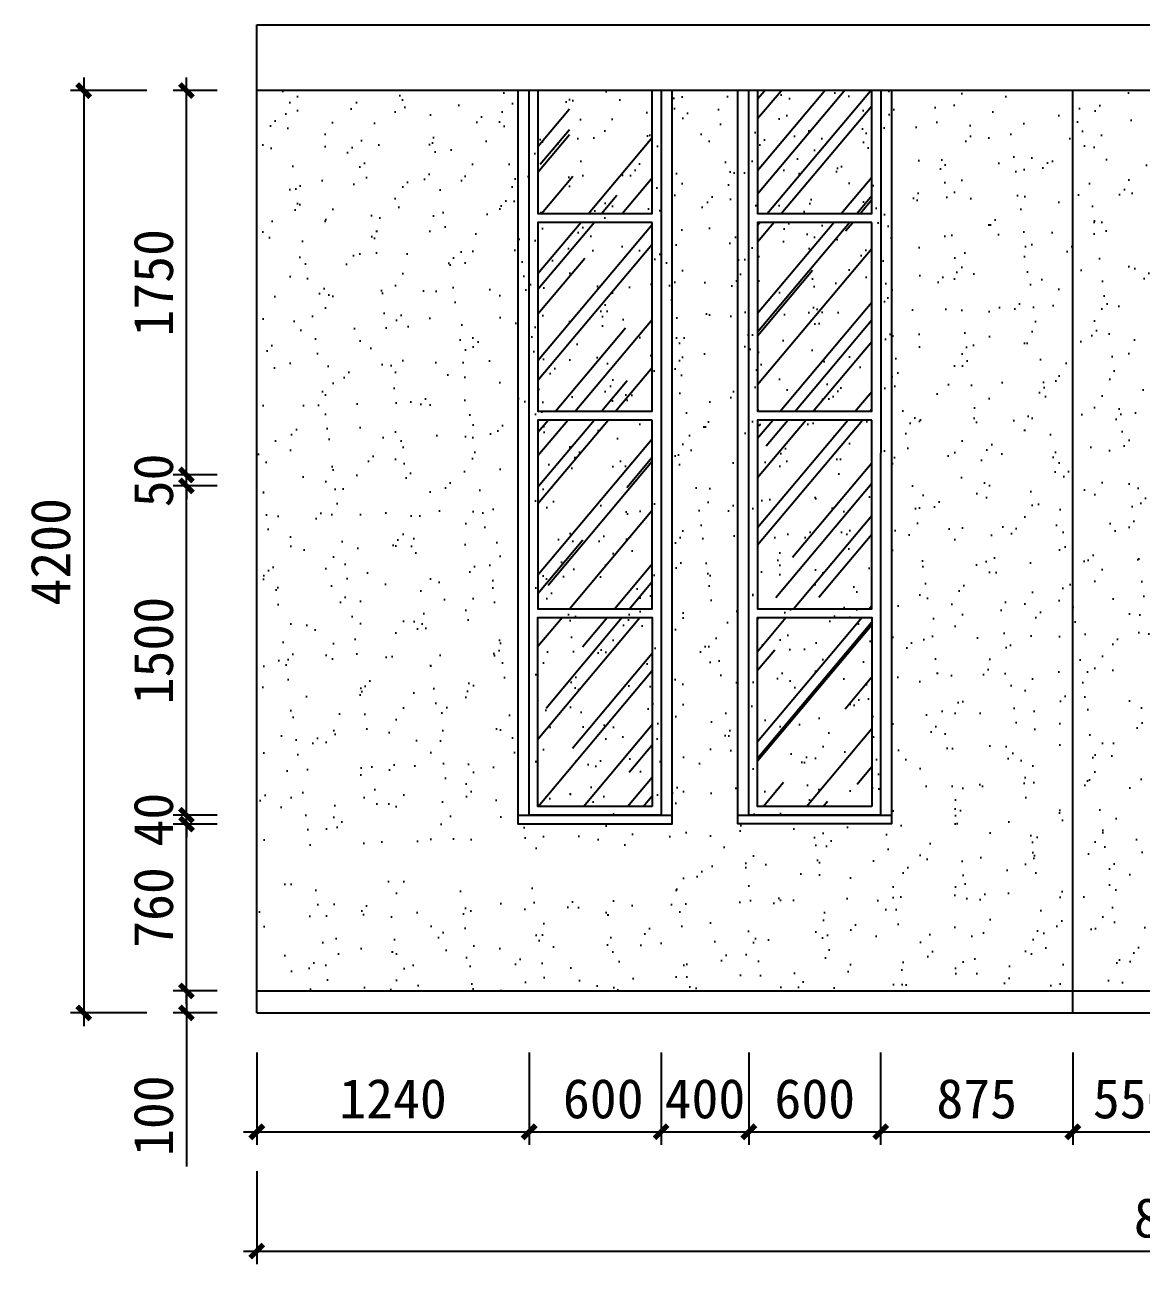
# Model space of a CAD drawing. Header units: millimetres. Extents: x -150677 to 588340, y -254013 to 149700.
# Drawn here: x 446182 to 451264, y -30898 to -25254 of the extents above; entities that cross this region are included whole.
import ezdxf

# ---------------------------------------------------------------- set-up
doc = ezdxf.new("R2010")
doc.units = ezdxf.units.MM
doc.header["$LTSCALE"] = 10
doc.header["$MEASUREMENT"] = 0
for name, color, linetype in [('1-Ba原始建筑墙体', 2, 'Continuous'), ('2-Ba顶面轮廓', 4, 'Continuous'), ('9-ELd细', 8, 'Continuous'), ('HAT【填充】', 8, 'Continuous')]:
    doc.layers.add(name, color=color, linetype=linetype)
doc.styles.get("Standard").update_dxf_attribs({"font": ''})
doc.styles.get('Standard').set_extended_font_data('SimSun')
doc.dimstyles.new('DIMN60', dxfattribs={"dimscale": 0.6, "dimtxt": 300, "dimasz": 100, "dimexe": 100, "dimexo": 300, "dimgap": 100, "dimtad": 1, "dimdec": 0, "dimtxsty": 'Standard', "dimblk": 'ARCHTICK', "dimcen": 2.5, "dimdle": 100, "dimclrd": 8, "dimclre": 8, "dimclrt": 96, "dimadec": 0, "dimazin": 0, "dimtfac": 1, "dimtdec": 0, "dimtmove": 0, "dimatfit": 3, "dimldrblk": 'DOT', "dimfxl": 100, "dimarcsym": 0})

# ---------------------------------------------------------------- blocks, each defined once
blk = doc.blocks.new('_ArchTick')
at = {"color": 0, "linetype": 'ByBlock', "const_width": 0.4}
blk.add_lwpolyline([(-0.5, -0.5), (0.5, 0.5)], dxfattribs=at)
blk = doc.blocks.new('*D1556')
at = {"layer": '2-Ba顶面轮廓', "color": 8, "lineweight": -2, "transparency": 16777216}
for p, q in [((447237.9981124465, -29933.4999999901), (447237.9936925623, -30354.98699679272)), ((448477.9981124466, -29933.51300313455), (448477.9936925625, -30354.99999993718)), ((447177.9943217501, -30294.98636761161), (448537.9943217436, -30295.00062912488))]:
    blk.add_line(p, q, dxfattribs=at)
at = {"layer": 'Defpoints', "color": 0, "transparency": 16777216}
for p in [(447237.9999999997, -29753.49999999999), (448477.9999999999, -29753.51300314445), (448477.9943217469, -30294.99999994048)]:
    blk.add_point(p, dxfattribs=at)
at = {"layer": '2-Ba顶面轮廓', "color": 8, "lineweight": -2, "transparency": 16777216, "xscale": 60, "yscale": 60, "zscale": 60}
for p, rotation in [((447237.9943217468, -30294.98699679602), 179.9993991731473), ((448477.9943217469, -30294.99999994048), 359.9993991731473)]:
    blk.add_blockref('_ArchTick', p, dxfattribs=dict(at, rotation=rotation))
at = {"layer": '2-Ba顶面轮廓', "color": 96, "transparency": 16777216, "insert": (447857.9958947079, -30144.99349837649), "char_height": 180, "attachment_point": 5, "rotation": 359.9993991731473}
blk.add_mtext('1240', dxfattribs=at)
blk = doc.blocks.new('_DOT')
at = {"color": 0, "linetype": 'ByBlock'}
blk.add_line((-0.3499999999999943, 0), (-1, 0), dxfattribs=at)
at = {"color": 0, "linetype": 'ByBlock', "const_width": 0.35}
blk.add_lwpolyline([(-0.1749999999999972, 0, 1), (0.1749999999999972, 0, 1)], format="xyb", close=True, dxfattribs=at)
blk = doc.blocks.new('*D1557')
at = {"layer": '2-Ba顶面轮廓', "color": 8, "lineweight": -2, "transparency": 16777216}
for p, q in [((448477.9981124466, -29933.51300313455), (448477.9936925625, -30354.99999993716)), ((449077.9981124468, -29933.51929497864), (449077.9936925627, -30355.00629178125)), ((448417.9943217502, -30294.99937075605), (449137.9943217438, -30295.00692096896))]:
    blk.add_line(p, q, dxfattribs=at)
at = {"layer": 'Defpoints', "color": 0, "transparency": 16777216}
for p in [(448477.9999999999, -29753.51300314445), (449078.0000000001, -29753.51929498853), (449077.9943217471, -30295.00629178455)]:
    blk.add_point(p, dxfattribs=at)
at = {"layer": '2-Ba顶面轮廓', "color": 8, "lineweight": -2, "transparency": 16777216, "xscale": 60, "yscale": 60, "zscale": 60}
for p, rotation in [((448477.9943217469, -30294.99999994046), 179.9993991731473), ((449077.9943217471, -30295.00629178455), 359.9993991731473)]:
    blk.add_blockref('_ArchTick', p, dxfattribs=dict(at, rotation=rotation))
at = {"layer": '2-Ba顶面轮廓', "color": 96, "transparency": 16777216, "insert": (448815.0013527094, -30145.00353392504), "char_height": 180, "attachment_point": 5, "rotation": 359.9993991731473}
blk.add_mtext('600', dxfattribs=at)
blk = doc.blocks.new('*D1558')
at = {"layer": '2-Ba顶面轮廓', "color": 8, "lineweight": -2, "transparency": 16777216}
for p, q in [((449077.9981124468, -29933.51929497864), (449077.9936925627, -30355.00629178126)), ((449477.9981124466, -29933.52348954137), (449477.9936925625, -30355.01048634399)), ((449017.9943217504, -30295.00566260016), (449537.9943217437, -30295.0111155317))]:
    blk.add_line(p, q, dxfattribs=at)
at = {"layer": 'Defpoints', "color": 0, "transparency": 16777216}
for p in [(449078.0000000001, -29753.51929498853), (449477.9999999999, -29753.52348955126), (449477.9943217469, -30295.01048634729)]:
    blk.add_point(p, dxfattribs=at)
at = {"layer": '2-Ba顶面轮廓', "color": 8, "lineweight": -2, "transparency": 16777216, "xscale": 60, "yscale": 60, "zscale": 60}
for p, rotation in [((449077.9943217471, -30295.00629178456), 179.9993991731473), ((449477.9943217469, -30295.01048634729), 359.9993991731473)]:
    blk.add_blockref('_ArchTick', p, dxfattribs=dict(at, rotation=rotation))
at = {"layer": '2-Ba顶面轮廓', "color": 96, "transparency": 16777216, "insert": (449277.995894708, -30145.00838907418), "char_height": 180, "attachment_point": 5, "rotation": 359.9993991731473}
blk.add_mtext('400', dxfattribs=at)
blk = doc.blocks.new('*D1559')
at = {"layer": '2-Ba顶面轮廓', "color": 8, "lineweight": -2, "transparency": 16777216}
for p, q in [((449477.9981124466, -29933.52348954137), (449477.9936925625, -30355.01048634398)), ((450077.9981124467, -29933.52978138546), (450077.9936925626, -30355.01677818807)), ((449417.9943217502, -30295.00985716287), (450137.9943217437, -30295.01740737577))]:
    blk.add_line(p, q, dxfattribs=at)
at = {"layer": 'Defpoints', "color": 0, "transparency": 16777216}
for p in [(449477.9999999999, -29753.52348955126), (450077.9999999999, -29753.52978139535), (450077.994321747, -30295.01677819137)]:
    blk.add_point(p, dxfattribs=at)
at = {"layer": '2-Ba顶面轮廓', "color": 8, "lineweight": -2, "transparency": 16777216, "xscale": 60, "yscale": 60, "zscale": 60}
for p, rotation in [((449477.9943217469, -30295.01048634728), 179.9993991731473), ((450077.994321747, -30295.01677819137), 359.9993991731473)]:
    blk.add_blockref('_ArchTick', p, dxfattribs=dict(at, rotation=rotation))
at = {"layer": '2-Ba顶面轮廓', "color": 96, "transparency": 16777216, "insert": (449777.9965396219, -30145.01363228433), "char_height": 180, "attachment_point": 5, "rotation": 359.9993991731473}
blk.add_mtext('600', dxfattribs=at)
blk = doc.blocks.new('*D1560')
at = {"layer": '2-Ba顶面轮廓', "color": 8, "lineweight": -2, "transparency": 16777216}
for p, q in [((450077.9981124467, -29933.52978138546), (450077.9936925626, -30355.01677818808)), ((450952.9981124467, -29933.53895699142), (450952.9936925626, -30355.02595379404)), ((450017.9943217502, -30295.01614900697), (451012.9943217437, -30295.02658298175))]:
    blk.add_line(p, q, dxfattribs=at)
at = {"layer": 'Defpoints', "color": 0, "transparency": 16777216}
for p in [(450077.9999999999, -29753.52978139535), (450952.9999999999, -29753.53895700131), (450952.994321747, -30295.02595379734)]:
    blk.add_point(p, dxfattribs=at)
at = {"layer": '2-Ba顶面轮廓', "color": 8, "lineweight": -2, "transparency": 16777216, "xscale": 60, "yscale": 60, "zscale": 60}
for p, rotation in [((450077.994321747, -30295.01677819138), 179.9993991731473), ((450952.994321747, -30295.02595379734), 359.9993991731473)]:
    blk.add_blockref('_ArchTick', p, dxfattribs=dict(at, rotation=rotation))
at = {"layer": '2-Ba顶面轮廓', "color": 96, "transparency": 16777216, "insert": (450515.495894708, -30145.02136600261), "char_height": 180, "attachment_point": 5, "rotation": 359.9993991731473}
blk.add_mtext('875', dxfattribs=at)
blk = doc.blocks.new('*D1561')
at = {"layer": '2-Ba顶面轮廓', "color": 8, "lineweight": -2, "transparency": 16777216}
for p, q in [((450952.9981124467, -29933.53895699142), (450952.9936925626, -30355.02595379405)), ((451502.9981124467, -29933.54472451517), (451502.9936925626, -30355.0317213178)), ((450892.9943217503, -30295.02532461294), (451562.9943217437, -30295.0323505055))]:
    blk.add_line(p, q, dxfattribs=at)
at = {"layer": 'Defpoints', "color": 0, "transparency": 16777216}
for p in [(450952.9999999999, -29753.53895700131), (451502.9999999999, -29753.54472452507), (451502.994321747, -30295.03172132109)]:
    blk.add_point(p, dxfattribs=at)
at = {"layer": '2-Ba顶面轮廓', "color": 8, "lineweight": -2, "transparency": 16777216, "xscale": 60, "yscale": 60, "zscale": 60}
for p, rotation in [((450952.994321747, -30295.02595379735), 179.9993991731473), ((451502.994321747, -30295.03172132109), 359.9993991731473)]:
    blk.add_blockref('_ArchTick', p, dxfattribs=dict(at, rotation=rotation))
at = {"layer": '2-Ba顶面轮廓', "color": 96, "transparency": 16777216, "insert": (451227.996539622, -30145.02883757423), "char_height": 180, "attachment_point": 5, "rotation": 359.9993991731473}
blk.add_mtext('550', dxfattribs=at)
blk = doc.blocks.new('*D1563')
at = {"layer": '2-Ba顶面轮廓', "color": 8, "lineweight": -2, "transparency": 16777216}
for p, q in [((447237.9930791076, -30474.98699679288), (447237.9886441248, -30897.91383307942)), ((455712.9930791077, -30475.07586909064), (455712.9886441249, -30898.00270537717)), ((447177.9892733124, -30837.9132038983), (455772.9892733059, -30838.00333456488))]:
    blk.add_line(p, q, dxfattribs=at)
at = {"layer": 'Defpoints', "color": 0, "transparency": 16777216}
for p in [(447237.9949666609, -30294.98699680278), (455712.994966661, -30295.07586910054), (455712.9892733092, -30838.00270538047)]:
    blk.add_point(p, dxfattribs=at)
at = {"layer": '2-Ba顶面轮廓', "color": 8, "lineweight": -2, "transparency": 16777216, "xscale": 60, "yscale": 60, "zscale": 60}
for p, rotation in [((447237.9892733091, -30837.91383308272), 179.9993991731473), ((455712.9892733092, -30838.00270538047), 359.9993991731473)]:
    blk.add_blockref('_ArchTick', p, dxfattribs=dict(at, rotation=rotation))
at = {"layer": '2-Ba顶面轮廓', "color": 96, "transparency": 16777216, "insert": (451475.4908462702, -30687.95826923984), "char_height": 180, "attachment_point": 5, "rotation": 359.99939917314725}
blk.add_mtext('8475', dxfattribs=at)
blk = doc.blocks.new('*D1568')
at = {"layer": '2-Ba顶面轮廓', "color": 8, "lineweight": -2, "transparency": 16777216}
for p, q in [((446917.7187510986, -29653.50000000039), (446917.7187510986, -29593.50000000039)), ((447057.9999999997, -29653.50000000039), (446857.7187510986, -29653.50000000039)), ((446917.7187510986, -29653.50000000039), (446917.7187510986, -29753.50000000039)), ((447057.9999999997, -29753.50000000039), (446857.7187510986, -29753.50000000039)), ((446917.7187510986, -29753.50000000039), (446917.7187510986, -30452.50000000039))]:
    blk.add_line(p, q, dxfattribs=at)
at = {"layer": 'Defpoints', "color": 0, "transparency": 16777216}
for p in [(446917.7187510986, -29653.50000000039), (447237.9999999997, -29653.50000000039), (447237.9999999997, -29753.50000000039)]:
    blk.add_point(p, dxfattribs=at)
at = {"layer": '2-Ba顶面轮廓', "color": 8, "lineweight": -2, "transparency": 16777216, "xscale": 60, "yscale": 60, "zscale": 60}
for p, rotation in [((446917.7187510986, -29653.50000000039), 270), ((446917.7187510986, -29753.50000000039), 90)]:
    blk.add_blockref('_ArchTick', p, dxfattribs=dict(at, rotation=rotation))
at = {"layer": '2-Ba顶面轮廓', "color": 96, "transparency": 16777216, "insert": (446767.7187510986, -30221.50000000032), "char_height": 180, "attachment_point": 5, "rotation": 90}
blk.add_mtext('100', dxfattribs=at)
blk = doc.blocks.new('*D1569')
at = {"layer": '2-Ba顶面轮廓', "color": 8, "lineweight": -2, "transparency": 16777216}
for p, q in [((446917.7187510986, -29713.50000000039), (446917.7187510986, -28833.50000000039)), ((447057.9999999997, -28893.50000000039), (446857.7187510986, -28893.50000000039)), ((447057.9999999997, -29653.50000000039), (446857.7187510986, -29653.50000000039))]:
    blk.add_line(p, q, dxfattribs=at)
at = {"layer": 'Defpoints', "color": 0, "transparency": 16777216}
for p in [(446917.7187510986, -28893.50000000039), (447237.9999999997, -28893.50000000039), (447237.9999999997, -29653.50000000039)]:
    blk.add_point(p, dxfattribs=at)
at = {"layer": '2-Ba顶面轮廓', "color": 8, "lineweight": -2, "transparency": 16777216, "xscale": 60, "yscale": 60, "zscale": 60}
for p, rotation in [((446917.7187510986, -28893.50000000039), 90), ((446917.7187510986, -29653.50000000039), 270)]:
    blk.add_blockref('_ArchTick', p, dxfattribs=dict(at, rotation=rotation))
at = {"layer": '2-Ba顶面轮廓', "color": 96, "transparency": 16777216, "insert": (446767.7187510986, -29273.50000000032), "char_height": 180, "attachment_point": 5, "rotation": 90}
blk.add_mtext('760', dxfattribs=at)
blk = doc.blocks.new('*D1564')
at = {"layer": '2-Ba顶面轮廓', "color": 8, "lineweight": -2, "transparency": 16777216}
for p, q in [((446917.7187510986, -28853.50000000039), (446917.7187510986, -28793.50000000039)), ((447057.9999999997, -28853.50000000039), (446857.7187510986, -28853.50000000039)), ((447057.9999999997, -28893.50000000039), (446857.7187510986, -28893.50000000039)), ((446917.7187510986, -28893.50000000039), (446917.7187510986, -28853.50000000039)), ((446917.7187510986, -28893.50000000039), (446917.7187510986, -28953.50000000039))]:
    blk.add_line(p, q, dxfattribs=at)
at = {"layer": 'Defpoints', "color": 0, "transparency": 16777216}
for p in [(446917.7187510986, -28853.50000000039), (447237.9999999997, -28853.50000000039), (447237.9999999997, -28893.50000000039)]:
    blk.add_point(p, dxfattribs=at)
at = {"layer": '2-Ba顶面轮廓', "color": 8, "lineweight": -2, "transparency": 16777216, "xscale": 60, "yscale": 60, "zscale": 60}
for p, rotation in [((446917.7187510986, -28853.50000000039), 270), ((446917.7187510986, -28893.50000000039), 90)]:
    blk.add_blockref('_ArchTick', p, dxfattribs=dict(at, rotation=rotation))
at = {"layer": '2-Ba顶面轮廓', "color": 96, "transparency": 16777216, "insert": (446767.7187510986, -28873.50000000032), "char_height": 180, "attachment_point": 5, "rotation": 90}
blk.add_mtext('40', dxfattribs=at)
blk = doc.blocks.new('*D1565')
at = {"layer": '2-Ba顶面轮廓', "color": 8, "lineweight": -2, "transparency": 16777216}
for p, q in [((446917.7187510986, -28913.50000000039), (446917.7187510986, -27293.50000000039)), ((447057.9999999997, -27353.50000000039), (446857.7187510986, -27353.50000000039)), ((447057.9999999997, -28853.50000000039), (446857.7187510986, -28853.50000000039))]:
    blk.add_line(p, q, dxfattribs=at)
at = {"layer": 'Defpoints', "color": 0, "transparency": 16777216}
for p in [(446917.7187510986, -27353.50000000039), (447237.9999999997, -27353.50000000039), (447237.9999999997, -28853.50000000039)]:
    blk.add_point(p, dxfattribs=at)
at = {"layer": '2-Ba顶面轮廓', "color": 8, "lineweight": -2, "transparency": 16777216, "xscale": 60, "yscale": 60, "zscale": 60}
for p, rotation in [((446917.7187510986, -27353.50000000039), 90), ((446917.7187510986, -28853.50000000039), 270)]:
    blk.add_blockref('_ArchTick', p, dxfattribs=dict(at, rotation=rotation))
at = {"layer": '2-Ba顶面轮廓', "color": 96, "transparency": 16777216, "insert": (446767.7187510986, -28103.50000000032), "char_height": 180, "attachment_point": 5, "rotation": 90}
blk.add_mtext('1500', dxfattribs=at)
blk = doc.blocks.new('*D1566')
at = {"layer": '2-Ba顶面轮廓', "color": 8, "lineweight": -2, "transparency": 16777216}
for p, q in [((446917.7187510986, -27303.49990140977), (446917.7187510986, -27243.49990140977)), ((447057.9999999997, -27303.49990140977), (446857.7187510986, -27303.49990140977)), ((446917.7187510986, -27353.50000000039), (446917.7187510986, -27303.49990140977)), ((447057.9999999997, -27353.50000000039), (446857.7187510986, -27353.50000000039)), ((446917.7187510986, -27353.50000000039), (446917.7187510986, -27413.50000000039))]:
    blk.add_line(p, q, dxfattribs=at)
at = {"layer": 'Defpoints', "color": 0, "transparency": 16777216}
for p in [(446917.7187510986, -27303.49990140977), (447237.9999999997, -27303.49990140977), (447237.9999999997, -27353.50000000039)]:
    blk.add_point(p, dxfattribs=at)
at = {"layer": '2-Ba顶面轮廓', "color": 8, "lineweight": -2, "transparency": 16777216, "xscale": 60, "yscale": 60, "zscale": 60}
for p, rotation in [((446917.7187510986, -27303.49990140977), 270), ((446917.7187510986, -27353.50000000039), 90)]:
    blk.add_blockref('_ArchTick', p, dxfattribs=dict(at, rotation=rotation))
at = {"layer": '2-Ba顶面轮廓', "color": 96, "transparency": 16777216, "insert": (446767.7187510986, -27328.49995070501), "char_height": 180, "attachment_point": 5, "rotation": 90}
blk.add_mtext('50', dxfattribs=at)
blk = doc.blocks.new('*D1570')
at = {"layer": '2-Ba顶面轮廓', "color": 8, "lineweight": -2, "transparency": 16777216}
for p, q in [((446917.7187510986, -27363.49990140977), (446917.7187510986, -25493.50000000039)), ((447057.9999999997, -25553.50000000039), (446857.7187510986, -25553.50000000039)), ((447057.9999999997, -27303.49990140977), (446857.7187510986, -27303.49990140977))]:
    blk.add_line(p, q, dxfattribs=at)
at = {"layer": 'Defpoints', "color": 0, "transparency": 16777216}
for p in [(446917.7187510986, -25553.50000000039), (447237.9999999997, -25553.50000000039), (447237.9999999997, -27303.49990140977)]:
    blk.add_point(p, dxfattribs=at)
at = {"layer": '2-Ba顶面轮廓', "color": 8, "lineweight": -2, "transparency": 16777216, "xscale": 60, "yscale": 60, "zscale": 60}
for p, rotation in [((446917.7187510986, -25553.50000000039), 90), ((446917.7187510986, -27303.49990140977), 270)]:
    blk.add_blockref('_ArchTick', p, dxfattribs=dict(at, rotation=rotation))
at = {"layer": '2-Ba顶面轮廓', "color": 96, "transparency": 16777216, "insert": (446767.7187510986, -26428.49995070501), "char_height": 180, "attachment_point": 5, "rotation": 90}
blk.add_mtext('1750', dxfattribs=at)
blk = doc.blocks.new('*D1567')
at = {"layer": '2-Ba顶面轮廓', "color": 8, "lineweight": -2, "transparency": 16777216}
for p, q in [((446449.7187510984, -25493.50000000039), (446449.7187510984, -29813.50000000039)), ((446737.7187510986, -25553.50000000039), (446389.7187510984, -25553.50000000039)), ((446737.7187510986, -29753.50000000039), (446389.7187510984, -29753.50000000039))]:
    blk.add_line(p, q, dxfattribs=at)
at = {"layer": 'Defpoints', "color": 0, "transparency": 16777216}
for p in [(446917.7187510986, -25553.50000000039), (446449.7187510984, -29753.50000000039), (446917.7187510986, -29753.50000000039)]:
    blk.add_point(p, dxfattribs=at)
at = {"layer": '2-Ba顶面轮廓', "color": 8, "lineweight": -2, "transparency": 16777216, "xscale": 60, "yscale": 60, "zscale": 60}
for p, rotation in [((446449.7187510984, -25553.50000000039), 90), ((446449.7187510984, -29753.50000000039), 270)]:
    blk.add_blockref('_ArchTick', p, dxfattribs=dict(at, rotation=rotation))
at = {"layer": '2-Ba顶面轮廓', "color": 96, "transparency": 16777216, "insert": (446299.7187510984, -27653.50000000032), "char_height": 180, "attachment_point": 5, "rotation": 90}
blk.add_mtext('4200', dxfattribs=at)

msp = doc.modelspace()

# ---------------------------------------------------------------- hatches: boundary and pattern name
at = {"layer": '2-Ba顶面轮廓'}
h = msp.add_hatch(dxfattribs=at)
h.set_pattern_fill('AR-SAND', color=251, scale=100, angle=90, style=0)
h.set_pattern_definition([(127.5, (447237.9999999997, -29653.5), (-244.7066186646712, -8.000156479920236), [0, -193.04, 0, -215.9, 0, -206.375]), (97.50000000000001, (447237.9999999997, -29653.5), (-358.4125502841771, 224.7616415690013), [0, -104.14, 0, -173.99, 0, -66.675]), (57.49999999999999, (447237.9999999997, -29809.71), (-0.7185923392727813, 395.496185120729), [0, -63.5, 0, -228.6, 0, -298.45]), (47.5, (447237.9999999997, -29809.71), (-111.4646616286081, 381.7782262361486), [0, -31.75, 0, -149.86, 0, -171.45])])
h.paths.add_polyline_path([(451502.9999999999, -29653.5), (455712.9999999999, -29653.49999999999), (455712.9999999999, -25553.5), (451502.9999999999, -25553.5)])
h.paths.add_polyline_path([(450952.9999999999, -29653.5), (451502.9999999999, -29653.5), (451502.9999999999, -25553.5), (450952.9999999998, -25553.5)])
h.paths.add_polyline_path([(450128.0004230632, -28893.50009859062), (449427.9999999998, -28893.50009859062), (449427.9999999999, -27303.5), (450128.0004230632, -27303.5)], flags=16)
h.paths.add_polyline_path([(450078.0004230632, -28854), (449478.0004230632, -28854), (449478.0004230632, -27354), (450078.0004230632, -27354)], flags=0)
h.paths.add_polyline_path([(449128.0004230633, -28894.00009859062), (448427.9999999998, -28894.00009859062), (448427.9999999999, -27303.99999999999), (449128.0004230632, -27304)], flags=16)
h.paths.add_polyline_path([(449078.0004230633, -28854), (448478.0004230633, -28854), (448478.0004230633, -27354), (449078.0004230633, -27354)], flags=0)
h.paths.add_polyline_path([(447237.9999999997, -29004.00000000054), (449127.9999999995, -29004.00000000054), (449127.9999999997, -29154.00000000054), (447237.9999999997, -29154.00000000054), (447237.9999999997, -29653.5), (450952.9999999999, -29653.5), (450952.9999999999, -25553.5), (447237.9999999997, -25553.5)])
at = {"layer": 'HAT【填充】'}
h = msp.add_hatch(dxfattribs=at)
h.set_pattern_fill('木材', color=251, scale=100, style=0)
h.set_pattern_definition([(49.99999999999999, (448517.9995769365, -28813.52978139535), (202.2035490357194, 726.3626399790668), [4680, -624, 1560, -312]), (49.99999999999999, (448932.9595769365, -28657.52978139535), (-518.4275363388514, 27.72528026240524), [936, -102.96, 1872, -234]), (49.99999999999999, (448673.9995769365, -28548.32978139535), (882.7246875658502, 1377.198826445104), [2496, -436.8, 1248, -312])])
h.paths.add_polyline_path([(450037.9995769365, -25553.52978139535), (449517.9995769365, -25553.52978139535), (449517.9995769365, -26113.52978139535), (450037.9995769366, -26113.52978139535)])
h.paths.add_polyline_path([(450037.9995769365, -26153.52978139535), (449517.9995769365, -26153.52978139535), (449517.9995769365, -27013.52978139535), (450037.9995769366, -27013.52978139535)])
h.paths.add_polyline_path([(450037.9995769365, -27053.52978139535), (449517.9995769365, -27053.52978139535), (449517.9995769365, -27913.52978139535), (450037.9995769366, -27913.52978139535)])
h.paths.add_polyline_path([(450037.9995769365, -27953.52978139535), (449517.9995769365, -27953.52978139535), (449517.9995769365, -28813.52978139535), (450037.9995769364, -28813.52978139535)])
h.paths.add_polyline_path([(449037.9995769365, -27953.52978139535), (448517.9995769365, -27953.52978139535), (448517.9995769365, -28813.52978139535), (449037.9995769365, -28813.52978139535)])
h.paths.add_polyline_path([(449037.9995769366, -27053.52978139535), (448517.9995769365, -27053.52978139535), (448517.9995769366, -27913.52978139535), (449037.9995769365, -27913.52978139535)])
h.paths.add_polyline_path([(449037.9995769366, -26153.52978139535), (448517.9995769365, -26153.52978139535), (448517.9995769365, -27013.52978139535), (449037.9995769365, -27013.52978139535)])
h.paths.add_polyline_path([(449037.9995769366, -25753.52978139535), (448661.2183280353, -25753.52978139536), (448661.2183280354, -25553.52978139536), (448517.9995769365, -25553.52978139535), (448517.9995769365, -26113.52978139535), (449037.9995769366, -26113.52978139535)])

# ---------------------------------------------------------------- linework, layer by layer
at = {"layer": '1-Ba原始建筑墙体'}
for p, q in [((447237.9999999997, -29753.5), (447237.9999999997, -25253.5)), ((447237.9999999997, -25253.5), (455712.9999999999, -25253.58887229775)), ((447237.9999999997, -29753.5), (455712.9999999999, -29753.58887229775))]:
    msp.add_line(p, q, dxfattribs=at)
at = {"layer": '2-Ba顶面轮廓'}
for p, q in [((450952.9999999999, -29753.53895700131), (450952.9999999999, -25553.5)), ((448427.9991538732, -28853.52978139535), (449127.9995769365, -28853.52978139535)), ((449427.9991538732, -28853.02978139535), (450127.9995769365, -28853.02978139535)), ((447237.9999999997, -29653.5), (455712.9999999999, -29653.49999999999))]:
    msp.add_line(p, q, dxfattribs=at)
for points in [[(455712.9999999999, -25553.5), (447237.9999999997, -25553.5)], [(449128.0387736709, -25553.52978139535), (449127.9995769365, -28893.52987998597), (448427.9991538732, -28893.52987998597), (448428.0383506076, -25553.52978139536)], [(449078.0392860575, -25553.52978139535), (449077.9995769365, -28853.52987998597), (448477.9991538732, -28853.52987998597), (448478.0388629941, -25553.52978139536)], [(449078.0392860573, -25553.52978139535), (449077.9995769365, -28853.52978139535), (448477.9995769365, -28853.52978139535), (448478.0392860573, -25553.52978139536)], [(450128.0387678031, -25553.52978139535), (450127.9995769365, -28893.02987998597), (449427.9991538732, -28893.02987998597), (449428.0383447398, -25553.52978139535)], [(450078.0392800409, -25553.52978139535), (450077.9995769365, -28853.02987998597), (449477.9991538732, -28853.02987998597), (449478.0388569775, -25553.52978139535)], [(450078.0392860573, -25553.52978139535), (450077.9995769365, -28853.52978139535), (449477.9995769365, -28853.52978139535), (449478.0392860573, -25553.52978139535)]]:
    msp.add_lwpolyline(points, dxfattribs=at)
at = {"layer": '9-ELd细'}
for points in [[(448517.9995769365, -25553.52978139536), (448517.9995769365, -26113.52978139535), (449037.9995769365, -26113.52978139535), (449037.9995769365, -25553.52978139535)], [(449517.9995769365, -25553.52978139535), (449517.9995769365, -26113.52978139535), (450037.9995769365, -26113.52978139535), (450037.9995769365, -25553.52978139535)]]:
    msp.add_lwpolyline(points, dxfattribs=at)
for points in [[(449037.9995769365, -26153.52978139535), (448517.9995769365, -26153.52978139535), (448517.9995769365, -27013.52978139535), (449037.9995769365, -27013.52978139535)], [(450037.9995769365, -26153.52978139535), (449517.9995769365, -26153.52978139535), (449517.9995769365, -27013.52978139535), (450037.9995769365, -27013.52978139535)], [(449037.9995769365, -27053.52978139535), (448517.9995769365, -27053.52978139535), (448517.9995769365, -27913.52978139535), (449037.9995769365, -27913.52978139535)], [(450037.9995769365, -27053.52978139535), (449517.9995769365, -27053.52978139535), (449517.9995769365, -27913.52978139535), (450037.9995769365, -27913.52978139535)], [(449037.9995769365, -28813.52978139535), (448517.9995769365, -28813.52978139535), (448517.9995769365, -27953.52978139535), (449037.9995769365, -27953.52978139535)], [(450037.9995769365, -28813.52978139535), (449517.9995769365, -28813.52978139535), (449517.9995769365, -27953.52978139535), (450037.9995769365, -27953.52978139535)]]:
    msp.add_lwpolyline(points, close=True, dxfattribs=at)

# ---------------------------------------------------------------- dimensions: what is measured, and where the dimension line sits
at = {"layer": '2-Ba顶面轮廓'}
for p1, p2, distance, picture, middle in [((446917.7187510986, -25553.50000000039), (446917.7187510986, -29753.50000000039), -468.00000000023283, '*D1567', (446299.7187510984, -27653.50000000032)), ((447237.9999999997, -29753.5), (448477.9999999999, -29753.51300314445), -541.4869968258017, '*D1556', (447857.9958947079, -30144.99349837649)), ((447237.9949666608, -30294.98699680277), (455712.9949666609, -30295.07586910054), -542.9268363097817, '*D1563', (451475.4908462702, -30687.95826923984))]:
    dim = msp.add_aligned_dim(p1=p1, p2=p2, distance=distance, dimstyle='DIMN60', dxfattribs=at)
    dim.commit()
    dim.dimension.update_dxf_attribs({"geometry": picture, "text_midpoint": middle})
for base, p1, p2, angle, picture, middle in [((446917.7187510986, -25553.50000000039), (447237.9999999997, -27303.49990140977), (447237.9999999997, -25553.50000000039), 270, '*D1570', (446767.7187510986, -26428.49995070501)), ((446917.7187510986, -27353.50000000039), (447237.9999999997, -28853.50000000039), (447237.9999999997, -27353.50000000039), 270, '*D1565', (446767.7187510986, -28103.50000000032)), ((446917.7187510986, -28893.50000000039), (447237.9999999997, -29653.50000000039), (447237.9999999997, -28893.50000000039), 270, '*D1569', (446767.7187510986, -29273.50000000032)), ((450952.994321747, -30295.02595379734), (450077.9999999999, -29753.52978139535), (450952.9999999999, -29753.53895700131), 179.9993991731473, '*D1560', (450515.495894708, -30145.02136600261))]:
    dim = msp.add_linear_dim(base=base, p1=p1, p2=p2, angle=angle, dimstyle='DIMN60', dxfattribs=at)
    dim.commit()
    dim.dimension.update_dxf_attribs({"geometry": picture, "text_midpoint": middle})
for base, p1, p2, angle, picture, middle, dimtype in [((446917.7187510986, -27303.49990140977), (447237.9999999997, -27353.50000000039), (447237.9999999997, -27303.49990140977), 270, '*D1566', (446917.7187510986, -27328.49995070501), 128), ((446917.7187510986, -28853.50000000039), (447237.9999999997, -28893.50000000039), (447237.9999999997, -28853.50000000039), 270, '*D1564', (446917.7187510986, -28873.50000000032), 128), ((446917.7187510986, -29653.50000000039), (447237.9999999997, -29753.50000000039), (447237.9999999997, -29653.50000000039), 90, '*D1568', (446917.7187510986, -30221.50000000032), 129), ((449077.9943217471, -30295.00629178455), (448477.9999999999, -29753.51300314445), (449078, -29753.51929498853), 179.9993991731473, '*D1557', (448814.9997797484, -30295.0035339168), 128), ((449477.9943217469, -30295.01048634729), (449078, -29753.51929498853), (449477.9999999999, -29753.52348955126), 179.9993991731473, '*D1558', (449277.994321747, -30295.00838906593), 128), ((450077.994321747, -30295.01677819137), (449477.9999999999, -29753.52348955126), (450077.9999999999, -29753.52978139535), 179.9993991731473, '*D1559', (449777.9949666609, -30295.01363227608), 128), ((451502.994321747, -30295.03172132109), (450952.9999999999, -29753.53895700131), (451502.9999999999, -29753.54472452507), 179.9993991731473, '*D1561', (451227.994966661, -30295.02883756598), 128)]:
    dim = msp.add_linear_dim(base=base, p1=p1, p2=p2, angle=angle, dimstyle='DIMN60', dxfattribs=at)
    dim.commit()
    dim.dimension.update_dxf_attribs({"geometry": picture, "text_midpoint": middle, "dimtype": dimtype})

doc.saveas('drawing.dxf')
